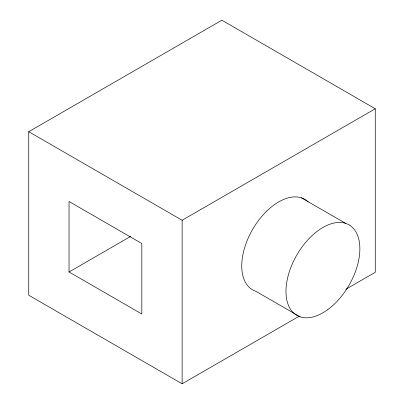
<?xml version="1.0" encoding="UTF-8"?>
<svg xmlns="http://www.w3.org/2000/svg" width="404" height="404" viewBox="0 0 404 404"><rect width="100%" height="100%" fill="white"/><g stroke="black" fill="none" stroke-linecap="round" stroke-linejoin="round"><path stroke-width="0.61" d="M299.425 316.079L182.128 383.8L28.74 295.243L28.74 131.704L221.872 20.2L375.26 108.757L375.26 272.296L345.799 289.304M69.039 271.978L141.829 314.004L141.829 243.526L69.039 201.5L69.039 271.978L130.689 236.385M28.74 131.704L182.128 220.261L375.26 108.757M301.435 197.834L345.657 223.367M300.177 316.872L255.954 291.34A52.252 30.169 -60 0 1 252.788 229.118A52.252 30.169 -60 0 1 308.196 201.869M182.128 220.261L182.128 383.8M327.427 309.858A52.252 30.169 -60 0 0 352.419 227.401A52.252 30.169 -60 0 0 288.905 273.099A52.252 30.169 -60 0 0 327.427 309.858"/></g></svg>
